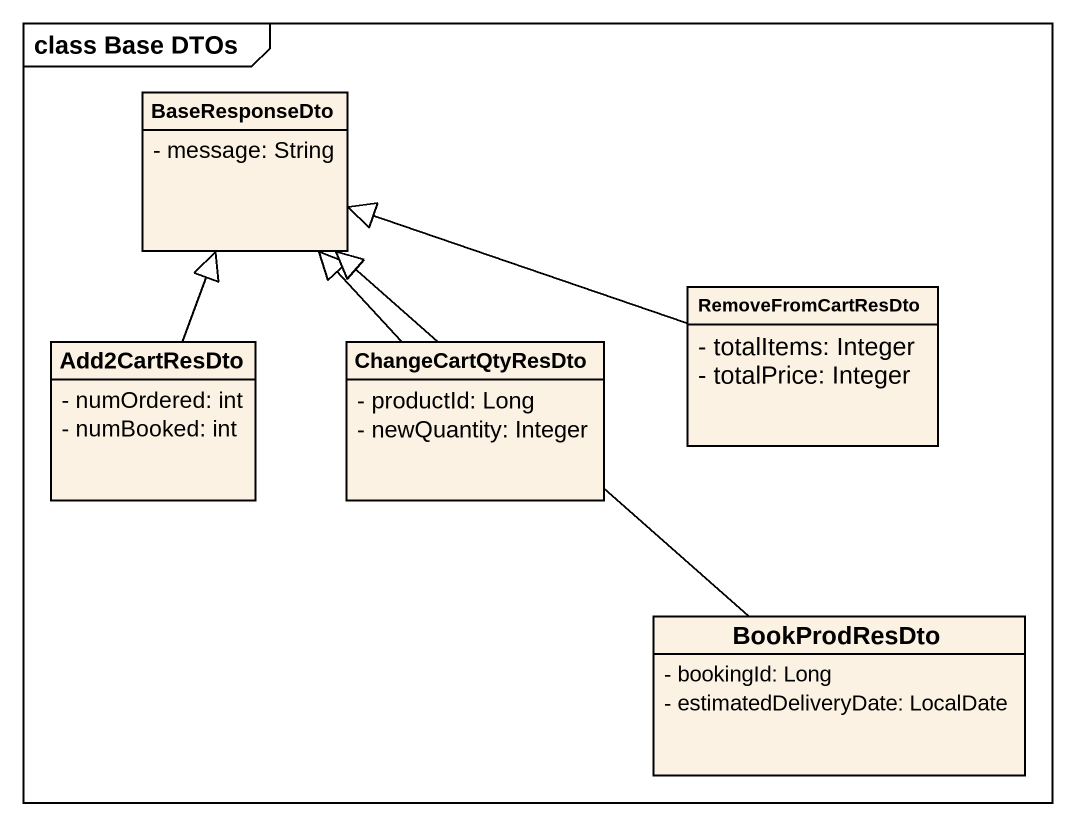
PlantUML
@startuml
mainframe class Base DTOs
hide circle
hide empty members
skinparam classAttributeIconSize 0
class BaseResponseDto {
  - message: String
}
class RemoveFromCartResDto {
  - totalItems: Integer
  - totalPrice: Integer
}
class Add2CartResDto {
  - numOrdered: int
  - numBooked: int
}
class ChangeCartQtyResDto {
  - productId: Long
  - newQuantity: Integer
}
class BookProdResDto {
  - bookingId: Long
  - estimatedDeliveryDate: LocalDate
}
RemoveFromCartResDto -left-|> BaseResponseDto
Add2CartResDto -up-|> BaseResponseDto
ChangeCartQtyResDto -up-|> BaseResponseDto
BookProdResDto -up-|> BaseResponseDto
@enduml
